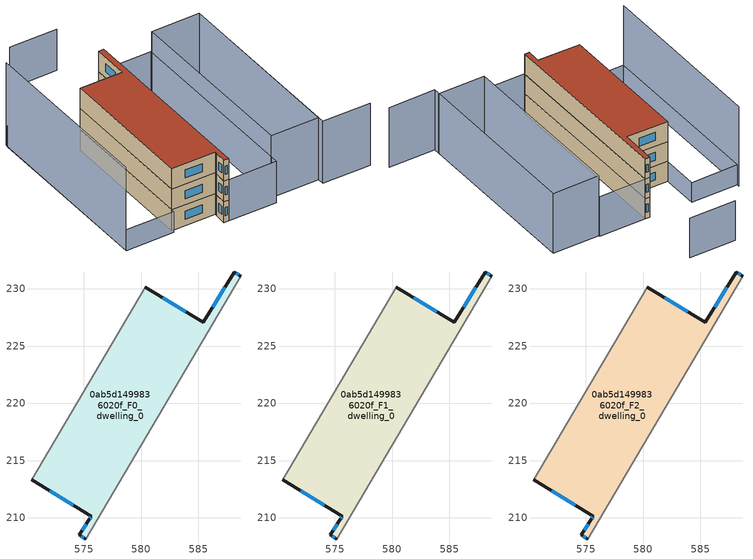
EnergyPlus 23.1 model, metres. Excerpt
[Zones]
0ab5d1499836020f_F0_dwelling_0
 floor ground (EU_floor_Construction): 588.7,231.12 575.19,208.15 574.61,208.51 575.46,209.87 575.66,210.16 570.45,213.32 580.37,230.16 585.45,227.07 588.13,231.47 z0
 wall outside (EU_wall_Construction): 588.7,231.12 588.13,231.47 585.45,227.07 580.37,230.16 / 570.45,213.32 575.66,210.16 575.46,209.87 574.61,208.51 575.19,208.15 z0:3
 wall adiabatic (EU_wall_Construction): 575.19,208.15 588.7,231.12 / 580.37,230.16 570.45,213.32 z0:3
 window (EU_Window_Construction): 583.9,228.01 581.91,229.22 / 587.32,230.13 586.27,228.41 / 588.53,231.22 588.31,231.36 / 574.79,208.4 575.01,208.26 / 575.2,209.45 574.87,208.92 / 575.6,210.07 575.52,209.96 / 572.04,212.36 574.07,211.12 z0.91:2.09
0ab5d1499836020f_F1_dwelling_0
 floor to 0ab5d1499836020f_F0_dwelling_0 (EU_floor_Construction): 588.7,231.12 575.19,208.15 574.61,208.51 575.46,209.87 575.65,210.16 570.45,213.32 580.37,230.16 585.45,227.07 588.13,231.47 z3
 wall outside (EU_wall_Construction): 588.7,231.12 588.13,231.47 585.45,227.07 580.37,230.16 / 570.45,213.32 575.66,210.16 575.46,209.87 574.61,208.51 575.19,208.15 z3:6
 wall adiabatic (EU_wall_Construction): 575.19,208.15 588.7,231.12 / 580.37,230.16 570.45,213.32 z3:6
 window (EU_Window_Construction): 583.9,228.01 581.91,229.22 / 587.32,230.13 586.27,228.41 / 588.53,231.22 588.31,231.36 / 574.79,208.4 575.01,208.26 / 575.2,209.45 574.87,208.92 / 575.6,210.07 575.52,209.96 / 572.04,212.36 574.07,211.12 z3.91:5.09
0ab5d1499836020f_F2_dwelling_0
 floor to 0ab5d1499836020f_F1_dwelling_0 (EU_floor_Construction): 588.7,231.12 575.19,208.15 574.61,208.51 575.46,209.87 575.65,210.16 570.45,213.32 580.37,230.16 585.45,227.07 588.13,231.47 z6
 wall outside (EU_wall_Construction): 588.7,231.12 588.13,231.47 585.45,227.07 580.37,230.16 / 570.45,213.32 575.66,210.16 575.46,209.87 574.61,208.51 575.19,208.15 z6:9
 wall adiabatic (EU_wall_Construction): 575.19,208.15 588.7,231.12 / 580.37,230.16 570.45,213.32 z6:9
 window (EU_Window_Construction): 583.9,228.01 581.91,229.22 / 587.32,230.13 586.27,228.41 / 588.53,231.22 588.31,231.36 / 574.79,208.4 575.01,208.26 / 575.2,209.45 574.87,208.92 / 575.6,210.07 575.52,209.96 / 572.04,212.36 574.07,211.12 z6.91:8.09
 roof outside (EU_roof_Construction): 575.66,210.16 575.46,209.87 574.61,208.51 575.19,208.15 588.7,231.12 588.13,231.47 585.45,227.07 580.37,230.16 570.45,213.32 z9
shading: 592.59,198.09 586.82,201.49 / 586.82,201.49 600.1,224.05 / 600.16,224.15 587.29,202.29 / 587.29,202.29 581.52,205.69 / 581.52,205.69 594.38,227.55 / 594.38,227.55 600.16,224.15 z0:9; 593.75,239.69 587.98,243.09 / 575.17,208.12 588.71,231.12 / 588.71,231.12 594.48,227.72 / 594.48,227.72 580.94,204.72 / 580.94,204.72 575.17,208.12 z0:6; 564.47,216.38 577.31,238.19 / 577.31,238.19 583.09,234.79 / 583.09,234.79 570.25,212.98 / 570.25,212.98 564.47,216.38 z0:3; 577.47,238.46 564.52,216.45 z0:12
[Building]
EU S2 Campaign: North Axis=0; Terrain=City; Solar Distribution=FullExterior
[Site:Location]
Montreal-Trudeau.Intl.AP: Latitude=45.4667; Longitude=-73.75; Time Zone=-5; Elevation=36
[SizingPeriod:WeatherFileDays]
AnnualSizingPeriod: Begin Month=1; Begin Day of Month=1; End Month=12; End Day of Month=31; Day of Week for Start Day=Monday; Use Weather File Daylight Saving Period=No; Use Weather File Rain and Snow Indicators=No
[MATERIAL]
EU_InternalMass_Material: Roughness=MediumRough; Thickness=0.1; Conductivity=1; Density=1800; Specific Heat=900; Thermal Absorptance=0.9; Solar Absorptance=0.7; Visible Absorptance=0.7
[MATERIAL:NOMASS] Roughness=MediumRough; Thermal Absorptance=0.9; Solar Absorptance=0.7; Visible Absorptance=0.7
Name | Thermal Resistance
EU_wall_NoMass | 2.85309
EU_roof_NoMass | 5.52444
EU_floor_NoMass | 1.91146
[WINDOWMATERIAL:SIMPLEGLAZINGSYSTEM]
EU_Window_SimpleGlazing: UFactor=2.833; Solar Heat Gain Coefficient=0.7; Visible Transmittance=0.7
[CONSTRUCTION]
EU_wall_Construction: EU_wall_NoMass
EU_roof_Construction: EU_roof_NoMass
EU_floor_Construction: EU_floor_NoMass
EU_Window_Construction: EU_Window_SimpleGlazing
EU_InternalMass_Construction: EU_InternalMass_Material
[ZONE] Type=1; Multiplier=1; Ceiling Height=autocalculate; Volume=407.729; Floor Area=autocalculate; Part of Total Floor Area=Yes
0ab5d1499836020f_F0_dwelling_0; 0ab5d1499836020f_F1_dwelling_0; 0ab5d1499836020f_F2_dwelling_0
[INTERNALMASS] Construction=EU_InternalMass_Construction; Surface Area=135.91
Name | Zone or ZoneList
0ab5d1499836020f_F0_dwelling_0_EU_InternalMass | 0ab5d1499836020f_F0_dwelling_0
0ab5d1499836020f_F1_dwelling_0_EU_InternalMass | 0ab5d1499836020f_F1_dwelling_0
0ab5d1499836020f_F2_dwelling_0_EU_InternalMass | 0ab5d1499836020f_F2_dwelling_0
[OTHEREQUIPMENT] Fuel Type=Electricity; Design Level Calculation Method=Watts/Area; Power per Zone Floor Area=1; Fraction Latent=0; Fraction Radiant=0; Fraction Lost=0; Carbon Dioxide Generation Rate=0; EndUse Subcategory=EU_Step8_InternalGains
Name | Zone or ZoneList or Space or SpaceList | Schedule
EU_Step8_InternalGain_0ab5d1499836020f_F0_dwelling_0_f000 | 0ab5d1499836020f_F0_dwelling_0 | EU_Step8_GainSchedule_0ab5d1499836020f_F0_dwelling_0_f000
EU_Step8_InternalGain_0ab5d1499836020f_F1_dwelling_0_f000 | 0ab5d1499836020f_F1_dwelling_0 | EU_Step8_GainSchedule_0ab5d1499836020f_F1_dwelling_0_f000
EU_Step8_InternalGain_0ab5d1499836020f_F2_dwelling_0_f000 | 0ab5d1499836020f_F2_dwelling_0 | EU_Step8_GainSchedule_0ab5d1499836020f_F2_dwelling_0_f000
[ZONEVENTILATION:DESIGNFLOWRATE] Schedule=EU_AlwaysOn; Design Flow Rate Calculation Method=AirChanges/Hour; Air Changes per Hour=0.624851; Ventilation Type=Natural; Fan Pressure Rise=0; Fan Total Efficiency=1; Constant Term Coefficient=1; Temperature Term Coefficient=0; Velocity Term Coefficient=0; Velocity Squared Term Coefficient=0; Minimum Indoor Temperature=-100; Maximum Indoor Temperature=100; Delta Temperature=-100; Minimum Outdoor Temperature=-100; Maximum Outdoor Temperature=100; Maximum Wind Speed=40
Name | Zone or ZoneList or Space or SpaceList
EU_ConstantAir_0ab5d1499836020f_F0_dwelling_0 | 0ab5d1499836020f_F0_dwelling_0
EU_ConstantAir_0ab5d1499836020f_F1_dwelling_0 | 0ab5d1499836020f_F1_dwelling_0
EU_ConstantAir_0ab5d1499836020f_F2_dwelling_0 | 0ab5d1499836020f_F2_dwelling_0
[HVACTEMPLATE:THERMOSTAT] Constant Heating Setpoint=20; Constant Cooling Setpoint=50
EU_HeatOnly_0ab5d1499836020f_F0_dwelling_0; EU_HeatOnly_0ab5d1499836020f_F1_dwelling_0; EU_HeatOnly_0ab5d1499836020f_F2_dwelling_0
[HVACTEMPLATE:ZONE:IDEALLOADSAIRSYSTEM] System Availability Schedule=EU_AlwaysOn; Maximum Heating Supply Air Temperature=50; Minimum Cooling Supply Air Temperature=13; Maximum Heating Supply Air Humidity Ratio=0.0156; Minimum Cooling Supply Air Humidity Ratio=0.0077; Heating Limit=NoLimit; Cooling Limit=NoLimit; Heating Availability Schedule=EU_AlwaysOn; Cooling Availability Schedule=EU_CoolingOff; Dehumidification Control Type=ConstantSensibleHeatRatio; Cooling Sensible Heat Ratio=0.7; Dehumidification Setpoint=60; Humidification Control Type=None; Humidification Setpoint=30; Outdoor Air Method=None; Outdoor Air Flow Rate per Person=0.00944; Outdoor Air Flow Rate per Zone Floor Area=0; Outdoor Air Flow Rate per Zone=0; Demand Controlled Ventilation Type=None; Outdoor Air Economizer Type=NoEconomizer; Heat Recovery Type=None; Sensible Heat Recovery Effectiveness=0.7; Latent Heat Recovery Effectiveness=0.65
Name | Template Thermostat
0ab5d1499836020f_F0_dwelling_0 | EU_HeatOnly_0ab5d1499836020f_F0_dwelling_0
0ab5d1499836020f_F1_dwelling_0 | EU_HeatOnly_0ab5d1499836020f_F1_dwelling_0
0ab5d1499836020f_F2_dwelling_0 | EU_HeatOnly_0ab5d1499836020f_F2_dwelling_0
[SIZING:ZONE] Zone Cooling Design Supply Air Temperature Input Method=SupplyAirTemperature; Zone Cooling Design Supply Air Temperature=13; Zone Heating Design Supply Air Temperature Input Method=SupplyAirTemperature; Zone Heating Design Supply Air Temperature=50; Zone Cooling Design Supply Air Humidity Ratio=0.008; Zone Heating Design Supply Air Humidity Ratio=0.008; Cooling Design Air Flow Method=DesignDay; Cooling Design Air Flow Rate=0; Cooling Minimum Air Flow per Zone Floor Area=0.000762; Cooling Minimum Air Flow=0; Cooling Minimum Air Flow Fraction=0.2; Heating Design Air Flow Method=DesignDay; Heating Design Air Flow Rate=0; Heating Maximum Air Flow per Zone Floor Area=0.002032; Heating Maximum Air Flow=0.141576; Heating Maximum Air Flow Fraction=0.3; Account for Dedicated Outdoor Air System=No; Dedicated Outdoor Air System Control Strategy=NeutralSupplyAir; Dedicated Outdoor Air Low Setpoint Temperature for Design=autosize; Dedicated Outdoor Air High Setpoint Temperature for Design=autosize; Zone Load Sizing Method=Sensible Load Only No Latent Load; Zone Latent Cooling Design Supply Air Humidity Ratio Input Method=HumidityRatioDifference; Zone Cooling Design Supply Air Humidity Ratio Difference=0.005; Zone Latent Heating Design Supply Air Humidity Ratio Input Method=HumidityRatioDifference; Zone Humidification Design Supply Air Humidity Ratio Difference=0.005
0ab5d1499836020f_F0_dwelling_0; 0ab5d1499836020f_F1_dwelling_0; 0ab5d1499836020f_F2_dwelling_0
[SCHEDULE:CONSTANT]
Name | Hourly Value
EU_AlwaysOn | 1
EU_CoolingOff | 0
[SCHEDULE:FILE] Column Number=1; Rows to Skip at Top=0; Number of Hours of Data=8760; Column Separator=Comma; Interpolate to Timestep=No; Minutes per Item=60; Adjust Schedule for Daylight Savings=Yes
Name | File
EU_Step8_GainSchedule_0ab5d1499836020f_F0_dwelling_0_f000 | ../../schedules/0ab5d1499836020f/0ab5d1499836020f_F0_dwelling_0_f000_gain.csv
EU_Step8_GainSchedule_0ab5d1499836020f_F1_dwelling_0_f000 | ../../schedules/0ab5d1499836020f/0ab5d1499836020f_F1_dwelling_0_f000_gain.csv
EU_Step8_GainSchedule_0ab5d1499836020f_F2_dwelling_0_f000 | ../../schedules/0ab5d1499836020f/0ab5d1499836020f_F2_dwelling_0_f000_gain.csv
